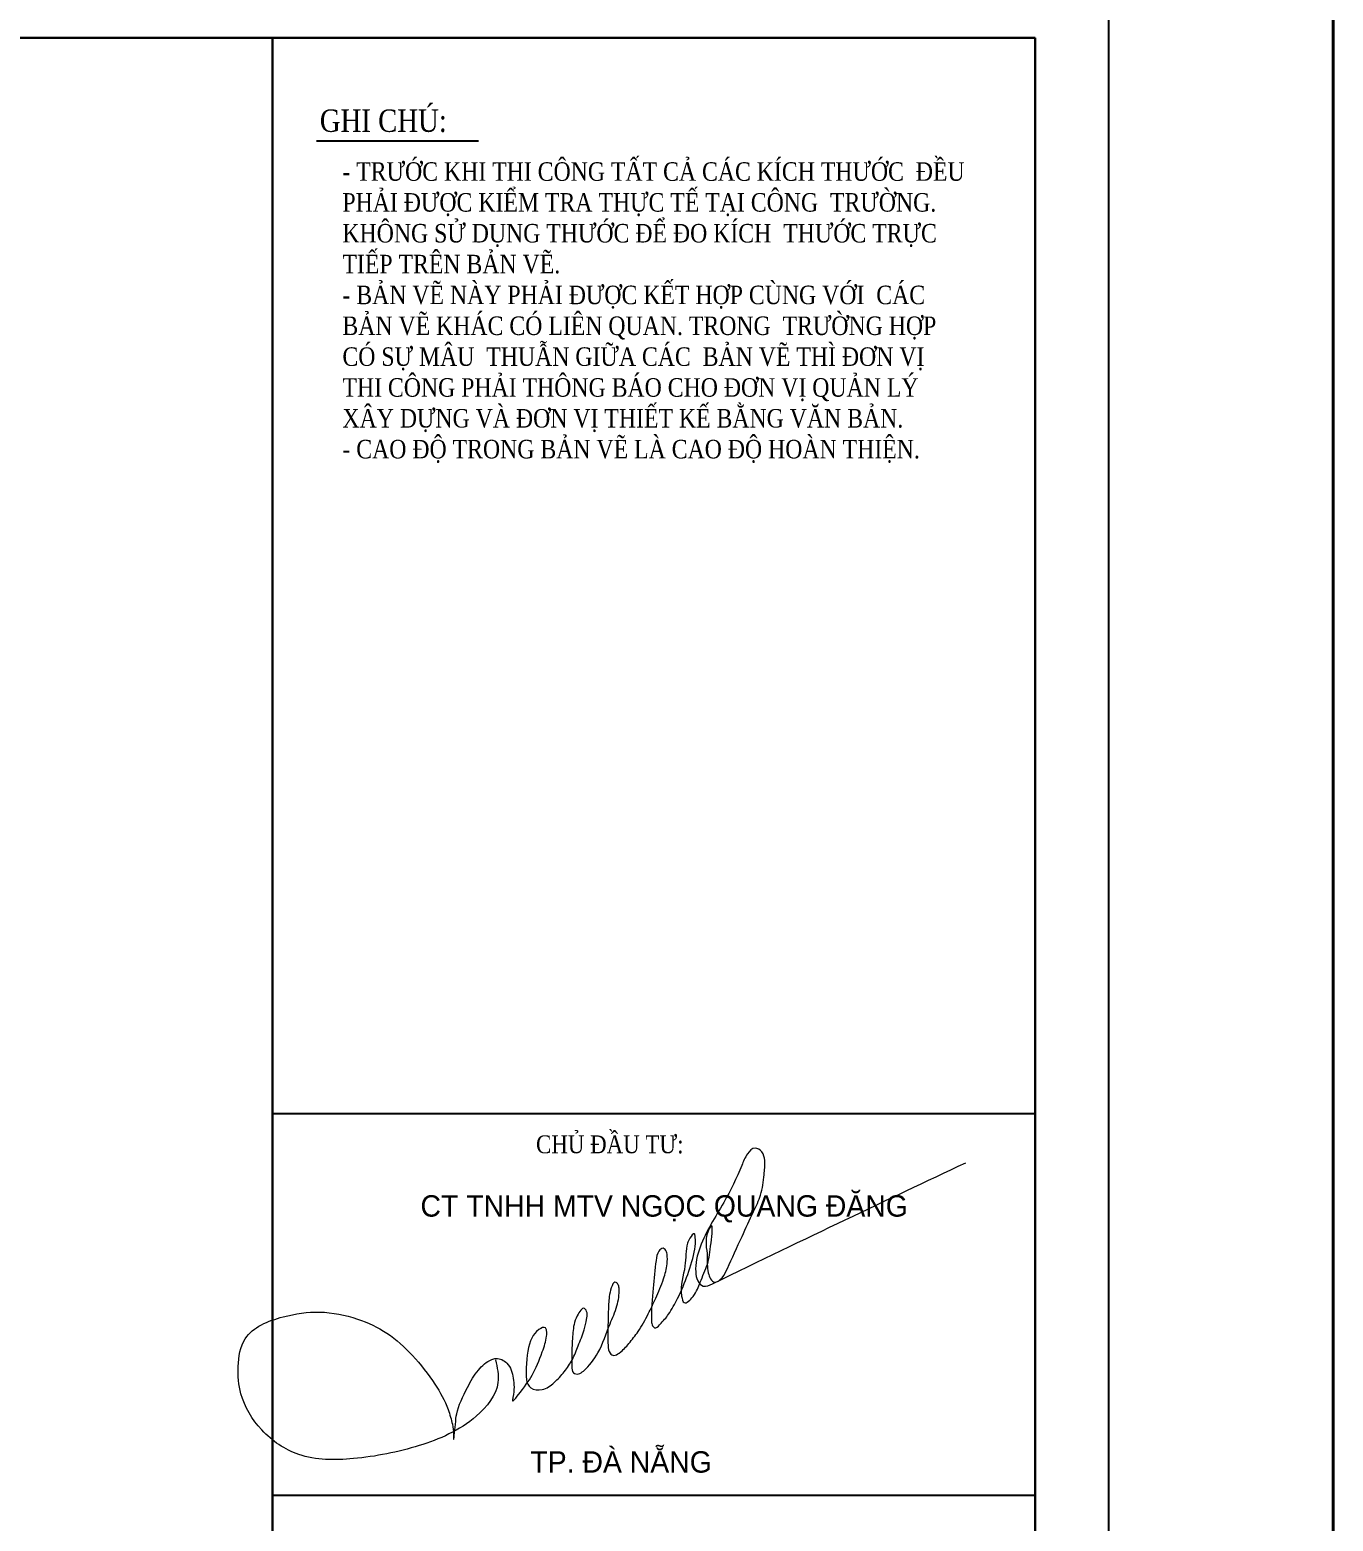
# Model space of a CAD drawing. Header units: millimetres. Extents: x 886808 to 1650903, y -1008069 to 230892.
# Drawn here: x 1058195 to 1078332, y -458799 to -435754 of the extents above; entities that cross this region are included whole.
import ezdxf

# ---------------------------------------------------------------- set-up
doc = ezdxf.new("R2010")
doc.units = ezdxf.units.MM
for name, color, linetype, lineweight in [('01- NET TUONG- 242', 242, 'Continuous', 40), ('A-Wall', 113, 'Continuous', 30), ('G-ANNO-TTLB', 6, 'Continuous', 18), ('Text', 250, 'Continuous', 25)]:
    doc.layers.add(name, color=color, linetype=linetype, lineweight=lineweight)
doc.layers.add('CUA', color=75, linetype='Continuous')
doc.layers.add('TUONG', color=1, linetype='Continuous')
doc.styles.add('TEXT', font='arial.ttf')
doc.styles.add('VNTIMEH', font='vntimeh.shx', dxfattribs={"width": 0.85, "bigfont": 'vns.shx'})

# ---------------------------------------------------------------- blocks, each defined once
blk = doc.blocks.new('A$C083B0C5E')
at = {"layer": 'G-ANNO-TTLB', "lineweight": 9, "transparency": 33554636}
blk.add_spline([(9947, 3851), (10040, 2981), (9201, 1680), (6997, 542), (4454, 38), (2348, 195), (920, 1144), (111, 2546), (4, 3595), (276, 4668), (1740, 5513), (3158, 5699), (4619, 5427), (5750, 4882), (6733, 4024), (7608, 2910), (8113, 1933), (8278, 1363), (8327, 967), (8327, 786), (8395, 1356), (8447, 1770), (8862, 2791), (9286, 3459), (9802, 3864), (9968, 3905), (10385, 3725), (10628, 3148), (10617, 2402), (10600, 2269), (10787, 2456), (11362, 3262), (11754, 4159), (11920, 4770), (11920, 4982), (11880, 5087), (11619, 5021), (11358, 4719), (11134, 3547), (11309, 2771), (11744, 2708), (12212, 2978), (12600, 3393), (12913, 3864), (13138, 4398), (13372, 5011), (13466, 5417), (13480, 5668), (13382, 5837), (13104, 5559), (12936, 4916), (12895, 4232), (12895, 3614), (12960, 3349), (13150, 3311), (13342, 3422), (13899, 4125), (14369, 5244), (14634, 5935), (14719, 6593), (14691, 6734), (14604, 6847), (14352, 6378), (14319, 6100), (14293, 5306), (14293, 4407), (14374, 4106), (14512, 4027), (14728, 4116), (15097, 4485), (15455, 4950), (15846, 5627), (16132, 6233), (16437, 6988), (16571, 7556), (16571, 7936), (16502, 8113), (16416, 8162), (16259, 8056), (16145, 7696), (16036, 6620), (15967, 5400), (15999, 5201), (16085, 5094), (16285, 5210), (16630, 5619), (16978, 6221), (17372, 7155), (17641, 8127), (17661, 8599), (17629, 8724), (17453, 8557), (17361, 8355), (17263, 7479), (17135, 6309), (17235, 6064), (17576, 6302), (17851, 6848), (18129, 7548), (18271, 8378), (18271, 9021), (18155, 8819), (18124, 7846), (18164, 7217), (18404, 6853), (18694, 7021), (18901, 7378), (19468, 8618), (19913, 9586), (20185, 10220), (20321, 11004), (20345, 11549), (20230, 11886), (19973, 12035), (19679, 11811), (19458, 11364), (18759, 9930), (17849, 8210), (17677, 7249), (17761, 6909), (17966, 6704), (18333, 6793), (28106, 11468)], degree=3, dxfattribs=at)

msp = doc.modelspace()

# ---------------------------------------------------------------- linework, layer by layer
at = {"layer": '01- NET TUONG- 242', "transparency": 33554636}
msp.add_lwpolyline([(909555, -328304.5), (1078331.5, -328304.5), (1078331.5, -596476.5), (909555, -596476.5)], close=True, dxfattribs=at)
at = {"layer": 'A-Wall', "linetype": 'Continuous', "transparency": 33554636}
for p, q in [((1010166.2, -435880.6), (1073729.1, -435880.6)), ((1061942.1, -435880.6), (1061942.1, -480966.5)), ((1073729.1, -435880.6), (1073729.1, -480966.5))]:
    msp.add_line(p, q, dxfattribs=at)
at = {"layer": 'CUA', "transparency": 33554636}
msp.add_line((1062626.1, -437470.7), (1065124.8, -437470.7), dxfattribs=at)
at = {"layer": 'CUA', "color": 4, "transparency": 33554636}
for p, q in [((1061942, -452497.2), (1073729.1, -452497.2)), ((1061942, -458398.8), (1073729.1, -458398.8))]:
    msp.add_line(p, q, dxfattribs=at)
at = {"layer": 'Defpoints', "transparency": 33554636}
msp.add_lwpolyline([(1007896.1, -482101.5), (1074864.1, -482101.5), (1074864.1, -434745.6), (1007896.1, -434745.6)], close=True, dxfattribs=at)
at = {"layer": 'TUONG', "transparency": 33554636}
msp.add_line((1073729.1, -435880.6), (1073729.1, -480966.5), dxfattribs=at)

# ---------------------------------------------------------------- block references
at = {"layer": 'Text', "transparency": 33554636, "xscale": 0.4, "yscale": 0.4, "zscale": 0.4}
msp.add_blockref('A$C083B0C5E', (1061411.2, -457847.1), dxfattribs=at)

# ---------------------------------------------------------------- texts
at = {"layer": 'Text', "linetype": 'ByBlock', "lineweight": -2, "transparency": 33554636, "style": 'VNTIMEH', "width": 0.85}
for s, height, p in [('GHI CHó:', 346.13, (1062674.8, -437331.2)), ('CHñ §ÇU T¦:', 275.564, (1066015.5, -453113.2))]:
    msp.add_text(s, height=height, dxfattribs=at).set_placement(p)
at = {"layer": 'Text', "transparency": 33554636, "attachment_point": 1}
for s, insert, char_height, width, style in [('- TR¦íC KHI THI C¤NG TÊT C¶ C¸C KÝCH TH¦íC  ®Òu ph¶i §¦îC KIÓM TRA thùc tÕ T¹I C¤NG  TR¦êNG. kh«ng sö dông th\xadíc ®Ó ®o kÝch  th\xadíc trùc tiÕp trªn b¶n vÏ.\\P- b¶n vÏ nµy ph¶i ®\xadîc kÕt hîp cïng víi  c¸c b¶n vÏ kh¸c cã liªn quan. trong  tr\xadêng hîp cã sù m©u  thuÉn gi÷a c¸c  b¶n vÏ th× ®¬n vÞ thi c«ng ph¶i th«ng b¸o cho ®¬n vÞ qu¶n lý x©y dùng vµ ®¬n vÞ thiÕt kÕ b»ng v¨n b¶n.\\P- cao ®é trong b¶n vÏ lµ cao ®é hoµn thiÖn. ', (1063024.2, -437801), 285.9123, 9664.951, 'VNTIMEH'), ('{\\W0.95;CT TNHH MTV NG\\fArial|b0|i0|c0|p34;ỌC QUANG ĐĂNG}', (1064230.4, -453762.3), 330.565, 18422.579, 'TEXT'), ('\\pi-367.35275,l828.34736,t828.34736;{\\W0.95;TP. ĐÀ NẴNG}', (1065467.6, -457718.1), 330.565, 18422.579, 'TEXT')]:
    msp.add_mtext(s, dxfattribs=dict(at, insert=insert, char_height=char_height, width=width, style=style))

doc.saveas('drawing.dxf')
